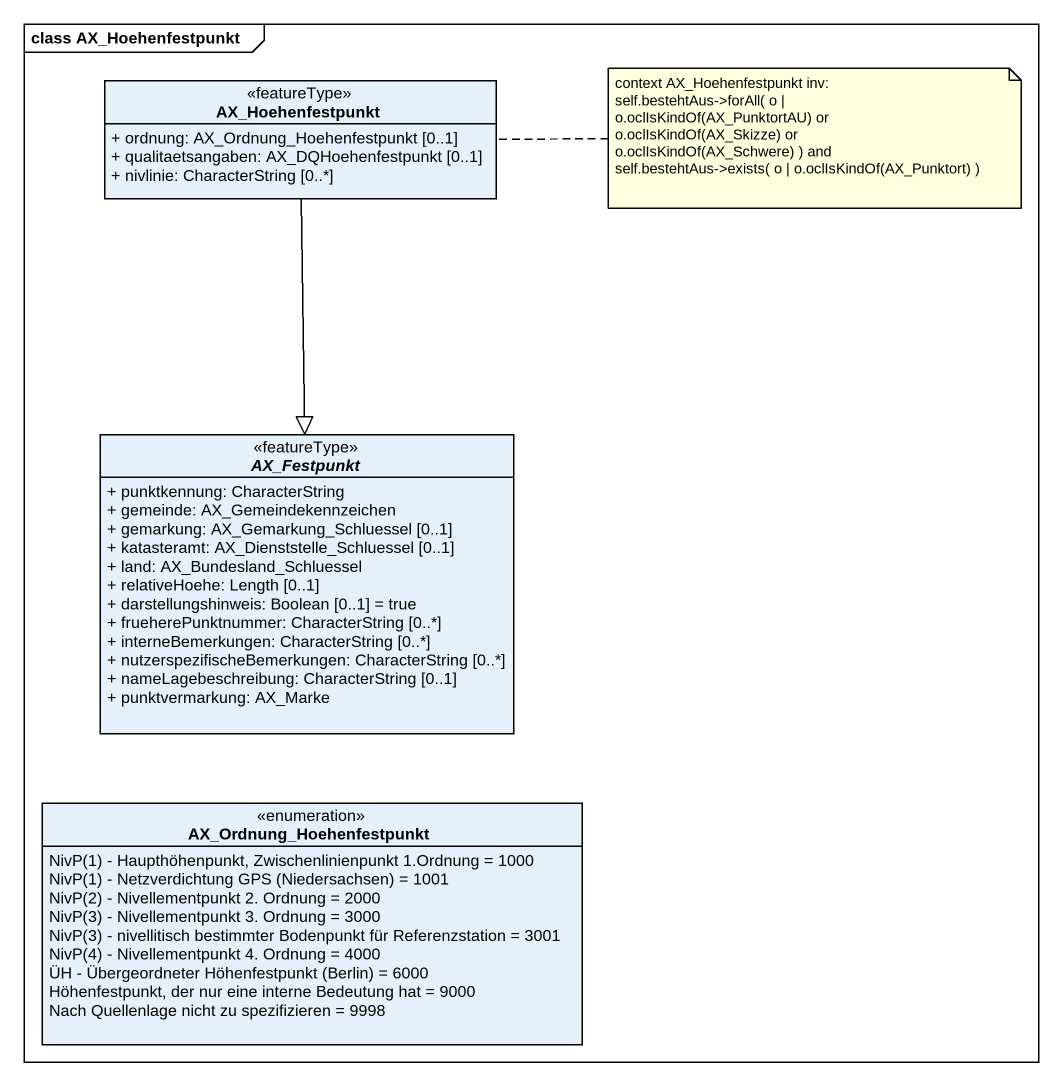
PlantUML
@startuml
mainframe class AX_Hoehenfestpunkt
hide circle
hide empty members
skinparam classAttributeIconSize 0
class AX_Hoehenfestpunkt <<featureType>> {
  + ordnung: AX_Ordnung_Hoehenfestpunkt [0..1]
  + qualitaetsangaben: AX_DQHoehenfestpunkt [0..1]
  + nivlinie: CharacterString [0..*]
}
abstract class AX_Festpunkt <<featureType>> {
  + punktkennung: CharacterString
  + gemeinde: AX_Gemeindekennzeichen
  + gemarkung: AX_Gemarkung_Schluessel [0..1]
  + katasteramt: AX_Dienststelle_Schluessel [0..1]
  + land: AX_Bundesland_Schluessel
  + relativeHoehe: Length [0..1]
  + darstellungshinweis: Boolean [0..1] = true
  + frueherePunktnummer: CharacterString [0..*]
  + interneBemerkungen: CharacterString [0..*]
  + nutzerspezifischeBemerkungen: CharacterString [0..*]
  + nameLagebeschreibung: CharacterString [0..1]
  + punktvermarkung: AX_Marke
}
enum AX_Ordnung_Hoehenfestpunkt {
  {field} NivP(1) - Haupthöhenpunkt, Zwischenlinienpunkt 1.Ordnung = 1000
  {field} NivP(1) - Netzverdichtung GPS (Niedersachsen) = 1001
  {field} NivP(2) - Nivellementpunkt 2. Ordnung = 2000
  {field} NivP(3) - Nivellementpunkt 3. Ordnung = 3000
  {field} NivP(3) - nivellitisch bestimmter Bodenpunkt für Referenzstation = 3001
  {field} NivP(4) - Nivellementpunkt 4. Ordnung = 4000
  {field} ÜH - Übergeordneter Höhenfestpunkt (Berlin) = 6000
  Höhenfestpunkt, der nur eine interne Bedeutung hat = 9000
  Nach Quellenlage nicht zu spezifizieren = 9998
}
AX_Hoehenfestpunkt --|> AX_Festpunkt
note right of AX_Hoehenfestpunkt
  context AX_Hoehenfestpunkt inv:
  self.bestehtAus->forAll( o |
  o.oclIsKindOf(AX_PunktortAU) or
  o.oclIsKindOf(AX_Skizze) or
  o.oclIsKindOf(AX_Schwere) ) and
  self.bestehtAus->exists( o | o.oclIsKindOf(AX_Punktort) )
end note
@enduml
